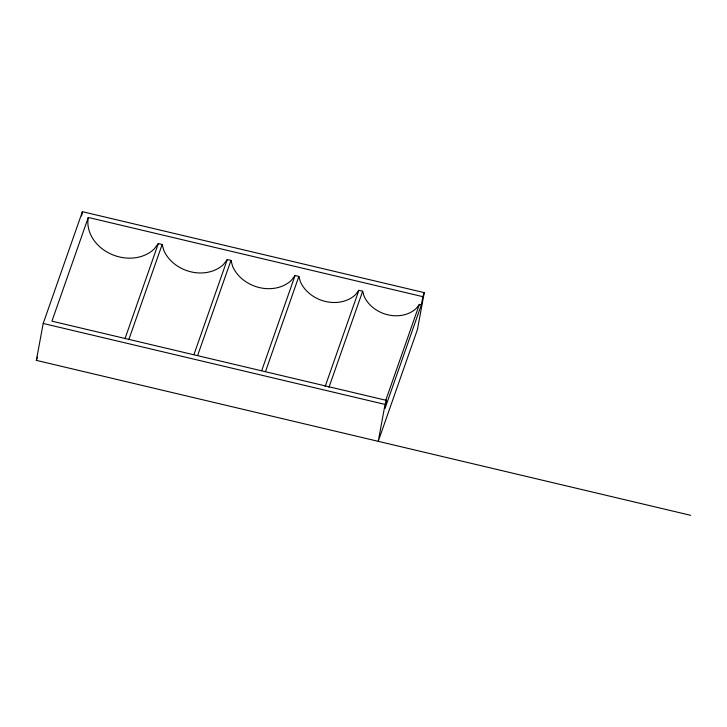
<?xml version="1.0" encoding="UTF-8"?>
<svg xmlns="http://www.w3.org/2000/svg" width="727" height="727" viewBox="0 0 727 727"><rect width="100%" height="100%" fill="white"/><g stroke="black" fill="none" stroke-linecap="round" stroke-linejoin="round"><path stroke-width="1.09" d="M690.65 515.316L36.35 360.374L43.193 323.47L82.396 211.684L424.277 292.636L417.434 329.549L378.231 441.334L385.074 404.43L386.491 400.386L51.926 321.161L88.294 217.455L422.86 296.68L424.277 292.636M81.588 216.019L82.396 211.684M386.491 400.386L384.983 408.547L421.342 304.849L422.86 296.68M36.35 360.374L37.468 357.184M124.971 338.727L158.332 243.572L162.166 244.481L163.802 250.379A35.487 29.198 19.3 0 0 223.453 264.501L227.278 259.539L230.977 260.411L232.649 266.445A34.914 28.735 19.3 0 0 291.345 280.34L295.071 275.506L298.879 276.414L300.315 281.585A32.842 27.026 19.3 0 0 355.521 294.662L358.884 290.309L362.664 291.2L363.973 295.944A31.143 25.636 19.3 0 0 416.335 308.339L419.388 304.386L421.342 304.849M128.797 339.636L162.166 244.481M193.909 354.694L227.278 259.539M197.608 355.567L230.977 260.411M261.702 370.661L295.071 275.506M265.509 371.561L298.879 276.414M325.142 386.528L358.884 290.309M328.913 387.427L362.664 291.2M385.646 400.604L419.388 304.386M158.332 243.572L154.079 249.097A37.895 31.188 19.3 0 1 110.05 253.641A37.895 31.188 19.3 0 1 88.294 217.455M43.193 323.47L385.074 404.43"/></g></svg>
